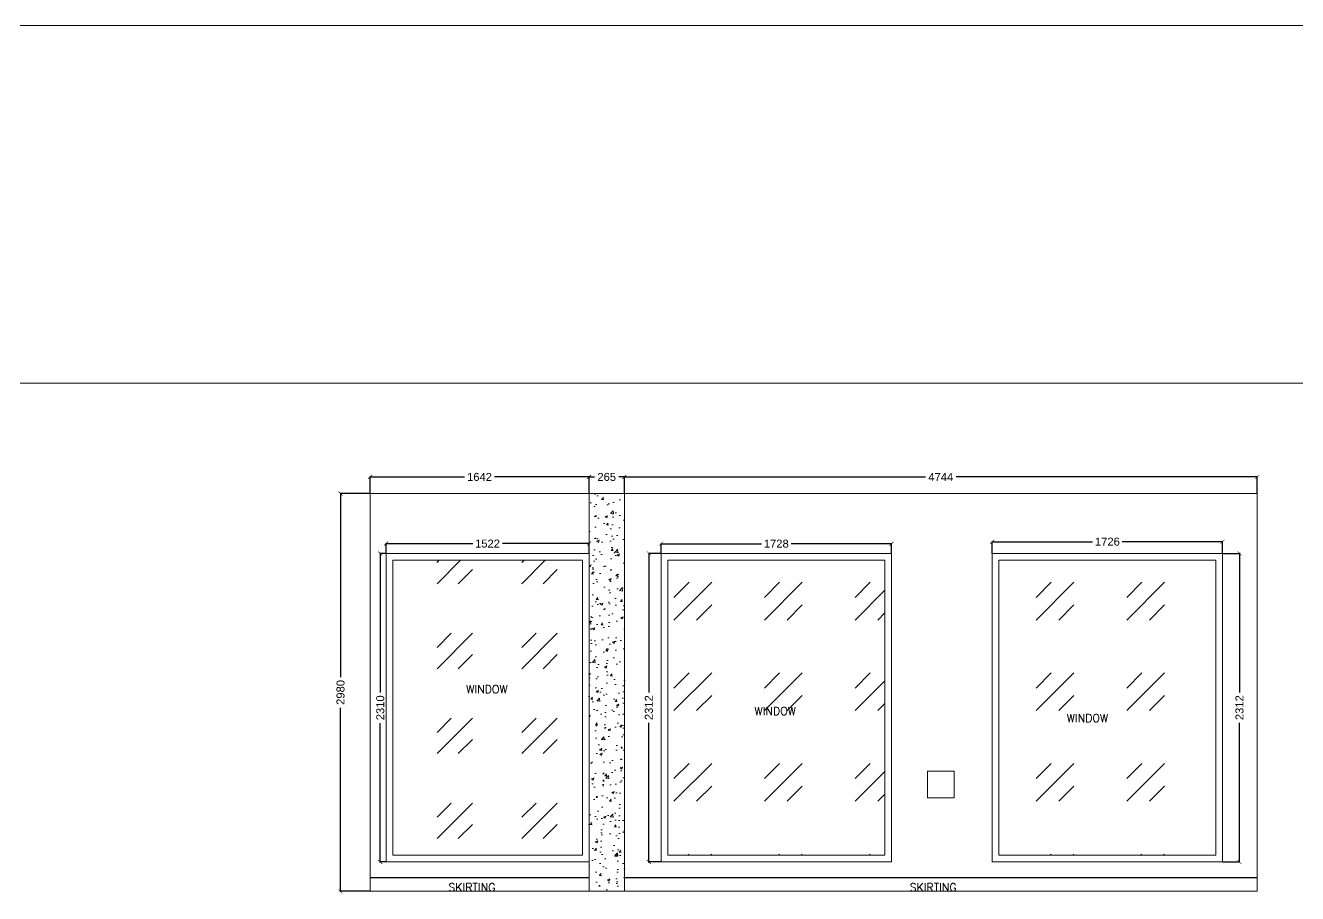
# Model space of a CAD drawing. Header units: millimetres. Extents: x 1464389 to 1998638, y -29162 to 256806.
# Drawn here: x 1584144 to 1593681, y 181551 to 188054 of the extents above; entities that cross this region are included whole.
import ezdxf

# ---------------------------------------------------------------- set-up
doc = ezdxf.new("R2010")
doc.units = ezdxf.units.MM
doc.header["$LTSCALE"] = 15
doc.header["$PDMODE"] = 35
doc.layers.get('0').update_dxf_attribs({"lineweight": 5})
for name, color, linetype, lineweight in [('dimension', 1, 'Continuous', 25), ('Hatch', 252, 'Continuous', 15), ('LS_DR_Door', 34, 'Continuous', 5), ('LS_DR_TEXT', 7, 'Continuous', 13)]:
    doc.layers.add(name, color=color, linetype=linetype, lineweight=lineweight)
doc.layers.add('LS_DR_Glass', color=7, linetype='Continuous', true_color=0xa6c9d3)
doc.layers.add('LS_DR_Skirting', color=154, linetype='Continuous')
doc.styles.add('ARIAL', font='arial.ttf')
doc.styles.add('ROMANS', font='romans.shx')
doc.dimstyles.new('SC-25', dxfattribs={"dimtxt": 60, "dimasz": 30, "dimexe": 0, "dimexo": 0, "dimgap": 25, "dimtad": 0, "dimdec": 0, "dimzin": 0, "dimdsep": 46, "dimtxsty": 'ARIAL', "dimblk": 'ARCHTICK', "dimcen": 0.09, "dimdle": 3, "dimclrd": 251, "dimclre": 251, "dimclrt": 1, "dimadec": 0, "dimazin": 0, "dimtfac": 1, "dimtdec": 0, "dimtofl": 0, "dimtmove": 0, "dimatfit": 2, "dimfxl": 100, "dimtolj": 1, "dimtzin": 0, "dimarcsym": 0})

# ---------------------------------------------------------------- blocks, each defined once
blk = doc.blocks.new('_ArchTick')
at = {"color": 0, "linetype": 'ByBlock', "const_width": 0.15}
blk.add_lwpolyline([(-0.5, -0.5), (0.5, 0.5)], dxfattribs=at)
blk = doc.blocks.new('*D2144')
at = {"layer": 'Defpoints', "color": 0, "ltscale": 0.25, "transparency": 16777216}
for p in [(1593378.5, 184671.5), (1588634.5, 184547.2), (1593378.5, 184547.2)]:
    blk.add_point(p, dxfattribs=at)
at = {"layer": 'dimension', "color": 251, "lineweight": -2, "ltscale": 0.25, "transparency": 16777216}
for p, q in [((1588631.5, 184671.5), (1590890.9, 184671.5)), ((1588634.5, 184547.2), (1588634.5, 184671.5)), ((1593381.5, 184671.5), (1591122.2, 184671.5)), ((1593378.5, 184547.2), (1593378.5, 184671.5))]:
    blk.add_line(p, q, dxfattribs=at)
at = {"layer": 'dimension', "color": 251, "lineweight": -2, "ltscale": 0.25, "transparency": 16777216, "xscale": 30, "yscale": 30, "zscale": 30, "rotation": 180}
blk.add_blockref('_ArchTick', (1588634.5, 184671.5), dxfattribs=at)
at = {"layer": 'dimension', "color": 251, "lineweight": -2, "ltscale": 0.25, "transparency": 16777216, "xscale": 30, "yscale": 30, "zscale": 30}
blk.add_blockref('_ArchTick', (1593378.5, 184671.5), dxfattribs=at)
at = {"layer": 'dimension', "color": 1, "ltscale": 0.25, "transparency": 16777216, "insert": (1591006.5, 184671.5), "char_height": 60, "attachment_point": 5, "style": 'ARIAL'}
blk.add_mtext('\\A1;4744', dxfattribs=at)
blk = doc.blocks.new('*D2145')
at = {"layer": 'Defpoints', "color": 0, "ltscale": 0.25, "transparency": 16777216}
for p in [(1586727.5, 184547.2), (1586506.6, 181567.2), (1586727.5, 181567.2)]:
    blk.add_point(p, dxfattribs=at)
at = {"layer": 'dimension', "color": 251, "lineweight": -2, "ltscale": 0.25, "transparency": 16777216}
for p, q in [((1586506.6, 184550.2), (1586506.6, 183172.2)), ((1586727.5, 184547.2), (1586506.6, 184547.2)), ((1586506.6, 181564.2), (1586506.6, 182942.2)), ((1586727.5, 181567.2), (1586506.6, 181567.2))]:
    blk.add_line(p, q, dxfattribs=at)
at = {"layer": 'dimension', "color": 251, "lineweight": -2, "ltscale": 0.25, "transparency": 16777216, "xscale": 30, "yscale": 30, "zscale": 30}
for p, rotation in [((1586506.6, 184547.2), 90), ((1586506.6, 181567.2), 270)]:
    blk.add_blockref('_ArchTick', p, dxfattribs=dict(at, rotation=rotation))
at = {"layer": 'dimension', "color": 1, "ltscale": 0.25, "transparency": 16777216, "insert": (1586506.6, 183057.2), "char_height": 60, "attachment_point": 5, "rotation": 90, "style": 'ARIAL'}
blk.add_mtext('\\A1;2980', dxfattribs=at)
blk = doc.blocks.new('*D2146')
at = {"layer": 'Defpoints', "color": 0, "ltscale": 0.25, "transparency": 16777216}
for p in [(1588369.5, 184671.5), (1586727.5, 184547.2), (1588369.5, 184547.2)]:
    blk.add_point(p, dxfattribs=at)
at = {"layer": 'dimension', "color": 251, "lineweight": -2, "ltscale": 0.25, "transparency": 16777216}
for p, q in [((1586724.5, 184671.5), (1587437.1, 184671.5)), ((1586727.5, 184547.2), (1586727.5, 184671.5)), ((1588372.5, 184671.5), (1587660, 184671.5)), ((1588369.5, 184547.2), (1588369.5, 184671.5))]:
    blk.add_line(p, q, dxfattribs=at)
at = {"layer": 'dimension', "color": 251, "lineweight": -2, "ltscale": 0.25, "transparency": 16777216, "xscale": 30, "yscale": 30, "zscale": 30, "rotation": 180}
blk.add_blockref('_ArchTick', (1586727.5, 184671.5), dxfattribs=at)
at = {"layer": 'dimension', "color": 251, "lineweight": -2, "ltscale": 0.25, "transparency": 16777216, "xscale": 30, "yscale": 30, "zscale": 30}
blk.add_blockref('_ArchTick', (1588369.5, 184671.5), dxfattribs=at)
at = {"layer": 'dimension', "color": 1, "ltscale": 0.25, "transparency": 16777216, "insert": (1587548.5, 184671.5), "char_height": 60, "attachment_point": 5, "style": 'ARIAL'}
blk.add_mtext('\\A1;1642', dxfattribs=at)
blk = doc.blocks.new('*D2147')
at = {"layer": 'Defpoints', "color": 0, "ltscale": 0.25, "transparency": 16777216}
for p in [(1588634.5, 184671.5), (1588369.5, 184547.2), (1588634.5, 184547.2)]:
    blk.add_point(p, dxfattribs=at)
at = {"layer": 'dimension', "color": 251, "lineweight": -2, "ltscale": 0.25, "transparency": 16777216}
for p, q in [((1588366.5, 184671.5), (1588410, 184671.5)), ((1588369.5, 184547.2), (1588369.5, 184671.5)), ((1588637.5, 184671.5), (1588594, 184671.5)), ((1588634.5, 184547.2), (1588634.5, 184671.5))]:
    blk.add_line(p, q, dxfattribs=at)
at = {"layer": 'dimension', "color": 251, "lineweight": -2, "ltscale": 0.25, "transparency": 16777216, "xscale": 30, "yscale": 30, "zscale": 30, "rotation": 180}
blk.add_blockref('_ArchTick', (1588369.5, 184671.5), dxfattribs=at)
at = {"layer": 'dimension', "color": 251, "lineweight": -2, "ltscale": 0.25, "transparency": 16777216, "xscale": 30, "yscale": 30, "zscale": 30}
blk.add_blockref('_ArchTick', (1588634.5, 184671.5), dxfattribs=at)
at = {"layer": 'dimension', "color": 1, "ltscale": 0.25, "transparency": 16777216, "insert": (1588502, 184671.5), "char_height": 60, "attachment_point": 5, "style": 'ARIAL'}
blk.add_mtext('\\A1;265', dxfattribs=at)
blk = doc.blocks.new('*D2148')
at = {"layer": 'Defpoints', "color": 0, "ltscale": 0.25, "transparency": 16777216}
for p in [(1586847.5, 184172.1), (1586847.5, 184097.2), (1588369.5, 184097.2)]:
    blk.add_point(p, dxfattribs=at)
at = {"layer": 'dimension', "color": 251, "lineweight": -2, "ltscale": 0.25, "transparency": 16777216}
for p, q in [((1586844.5, 184172.1), (1587497.1, 184172.1)), ((1586847.5, 184097.2), (1586847.5, 184172.1)), ((1588372.5, 184172.1), (1587720, 184172.1)), ((1588369.5, 184097.2), (1588369.5, 184172.1))]:
    blk.add_line(p, q, dxfattribs=at)
at = {"layer": 'dimension', "color": 251, "lineweight": -2, "ltscale": 0.25, "transparency": 16777216, "xscale": 30, "yscale": 30, "zscale": 30, "rotation": 180}
blk.add_blockref('_ArchTick', (1586847.5, 184172.1), dxfattribs=at)
at = {"layer": 'dimension', "color": 251, "lineweight": -2, "ltscale": 0.25, "transparency": 16777216, "xscale": 30, "yscale": 30, "zscale": 30}
blk.add_blockref('_ArchTick', (1588369.5, 184172.1), dxfattribs=at)
at = {"layer": 'dimension', "color": 1, "ltscale": 0.25, "transparency": 16777216, "insert": (1587608.5, 184172.1), "char_height": 60, "attachment_point": 5, "style": 'ARIAL'}
blk.add_mtext('\\A1;1522', dxfattribs=at)
blk = doc.blocks.new('*D2149')
at = {"layer": 'Defpoints', "color": 0, "ltscale": 0.25, "transparency": 16777216}
for p in [(1586847.5, 184097.2), (1586804.8, 181787.2), (1586847.5, 181787.2)]:
    blk.add_point(p, dxfattribs=at)
at = {"layer": 'dimension', "color": 251, "lineweight": -2, "ltscale": 0.25, "transparency": 16777216}
for p, q in [((1586804.8, 184100.2), (1586804.8, 183057.2)), ((1586847.5, 184097.2), (1586804.8, 184097.2)), ((1586804.8, 181784.2), (1586804.8, 182827.2)), ((1586847.5, 181787.2), (1586804.8, 181787.2))]:
    blk.add_line(p, q, dxfattribs=at)
at = {"layer": 'dimension', "color": 251, "lineweight": -2, "ltscale": 0.25, "transparency": 16777216, "xscale": 30, "yscale": 30, "zscale": 30}
for p, rotation in [((1586804.8, 184097.2), 90), ((1586804.8, 181787.2), 270)]:
    blk.add_blockref('_ArchTick', p, dxfattribs=dict(at, rotation=rotation))
at = {"layer": 'dimension', "color": 1, "ltscale": 0.25, "transparency": 16777216, "insert": (1586804.8, 182942.2), "char_height": 60, "attachment_point": 5, "rotation": 90, "style": 'ARIAL'}
blk.add_mtext('\\A1;2310', dxfattribs=at)
blk = doc.blocks.new('*D2150')
at = {"layer": 'Defpoints', "color": 0, "ltscale": 0.25, "transparency": 16777216}
for p in [(1588909.5, 184171.6), (1588909.5, 184099.2), (1590637.5, 184099.2)]:
    blk.add_point(p, dxfattribs=at)
at = {"layer": 'dimension', "color": 251, "lineweight": -2, "ltscale": 0.25, "transparency": 16777216}
for p, q in [((1588906.5, 184171.6), (1589661.7, 184171.6)), ((1588909.5, 184099.2), (1588909.5, 184171.6)), ((1590640.5, 184171.6), (1589885.4, 184171.6)), ((1590637.5, 184099.2), (1590637.5, 184171.6))]:
    blk.add_line(p, q, dxfattribs=at)
at = {"layer": 'dimension', "color": 251, "lineweight": -2, "ltscale": 0.25, "transparency": 16777216, "xscale": 30, "yscale": 30, "zscale": 30, "rotation": 180}
blk.add_blockref('_ArchTick', (1588909.5, 184171.6), dxfattribs=at)
at = {"layer": 'dimension', "color": 251, "lineweight": -2, "ltscale": 0.25, "transparency": 16777216, "xscale": 30, "yscale": 30, "zscale": 30}
blk.add_blockref('_ArchTick', (1590637.5, 184171.6), dxfattribs=at)
at = {"layer": 'dimension', "color": 1, "ltscale": 0.25, "transparency": 16777216, "insert": (1589773.5, 184171.6), "char_height": 60, "attachment_point": 5, "style": 'ARIAL'}
blk.add_mtext('\\A1;1728', dxfattribs=at)
blk = doc.blocks.new('*D2151')
at = {"layer": 'Defpoints', "color": 0, "ltscale": 0.25, "transparency": 16777216}
for p in [(1588909.5, 184099.2), (1588818.1, 181787.2), (1588909.5, 181787.2)]:
    blk.add_point(p, dxfattribs=at)
at = {"layer": 'dimension', "color": 251, "lineweight": -2, "ltscale": 0.25, "transparency": 16777216}
for p, q in [((1588818.1, 184102.2), (1588818.1, 183058)), ((1588909.5, 184099.2), (1588818.1, 184099.2)), ((1588818.1, 181784.2), (1588818.1, 182828.4)), ((1588909.5, 181787.2), (1588818.1, 181787.2))]:
    blk.add_line(p, q, dxfattribs=at)
at = {"layer": 'dimension', "color": 251, "lineweight": -2, "ltscale": 0.25, "transparency": 16777216, "xscale": 30, "yscale": 30, "zscale": 30}
for p, rotation in [((1588818.1, 184099.2), 90), ((1588818.1, 181787.2), 270)]:
    blk.add_blockref('_ArchTick', p, dxfattribs=dict(at, rotation=rotation))
at = {"layer": 'dimension', "color": 1, "ltscale": 0.25, "transparency": 16777216, "insert": (1588818.1, 182943.2), "char_height": 60, "attachment_point": 5, "rotation": 90, "style": 'ARIAL'}
blk.add_mtext('\\A1;2312', dxfattribs=at)
blk = doc.blocks.new('*D2152')
at = {"layer": 'Defpoints', "color": 0, "ltscale": 0.25, "transparency": 16777216}
for p in [(1591392.5, 184186.6), (1591392.5, 184099.2), (1593118.5, 184099.2)]:
    blk.add_point(p, dxfattribs=at)
at = {"layer": 'dimension', "color": 251, "lineweight": -2, "ltscale": 0.25, "transparency": 16777216}
for p, q in [((1591389.5, 184186.6), (1592143.8, 184186.6)), ((1591392.5, 184099.2), (1591392.5, 184186.6)), ((1593121.5, 184186.6), (1592367.3, 184186.6)), ((1593118.5, 184099.2), (1593118.5, 184186.6))]:
    blk.add_line(p, q, dxfattribs=at)
at = {"layer": 'dimension', "color": 251, "lineweight": -2, "ltscale": 0.25, "transparency": 16777216, "xscale": 30, "yscale": 30, "zscale": 30, "rotation": 180}
blk.add_blockref('_ArchTick', (1591392.5, 184186.6), dxfattribs=at)
at = {"layer": 'dimension', "color": 251, "lineweight": -2, "ltscale": 0.25, "transparency": 16777216, "xscale": 30, "yscale": 30, "zscale": 30}
blk.add_blockref('_ArchTick', (1593118.5, 184186.6), dxfattribs=at)
at = {"layer": 'dimension', "color": 1, "ltscale": 0.25, "transparency": 16777216, "insert": (1592255.5, 184186.6), "char_height": 60, "attachment_point": 5, "style": 'ARIAL'}
blk.add_mtext('\\A1;1726', dxfattribs=at)
blk = doc.blocks.new('*D2153')
at = {"layer": 'Defpoints', "color": 0, "ltscale": 0.25, "transparency": 16777216}
for p in [(1593118.5, 184099.2), (1593246.1, 184099.2), (1593118.5, 181787.2)]:
    blk.add_point(p, dxfattribs=at)
at = {"layer": 'dimension', "color": 251, "lineweight": -2, "ltscale": 0.25, "transparency": 16777216}
for p, q in [((1593118.5, 184099.2), (1593246.1, 184099.2)), ((1593246.1, 184102.2), (1593246.1, 183058)), ((1593246.1, 181784.2), (1593246.1, 182828.4)), ((1593118.5, 181787.2), (1593246.1, 181787.2))]:
    blk.add_line(p, q, dxfattribs=at)
at = {"layer": 'dimension', "color": 251, "lineweight": -2, "ltscale": 0.25, "transparency": 16777216, "xscale": 30, "yscale": 30, "zscale": 30}
for p, rotation in [((1593246.1, 184099.2), 90), ((1593246.1, 181787.2), 270)]:
    blk.add_blockref('_ArchTick', p, dxfattribs=dict(at, rotation=rotation))
at = {"layer": 'dimension', "color": 1, "ltscale": 0.25, "transparency": 16777216, "insert": (1593246.1, 182943.2), "char_height": 60, "attachment_point": 5, "rotation": 90, "style": 'ARIAL'}
blk.add_mtext('\\A1;2312', dxfattribs=at)

msp = doc.modelspace()

# ---------------------------------------------------------------- hatches: boundary and pattern name
at = {"layer": 'Hatch', "ltscale": 0.25}
h = msp.add_hatch(dxfattribs=at)
h.set_pattern_fill('AR-CONC', color=256)
h.set_pattern_definition([(50, (354501.48, 316897.17), (182.184669, -15.939086), [19.05, -209.55]), (355, (354501.48, 316897.17), (-35.243421, 191.056845), [15.24, -167.640584]), (100.451445, (354516.66, 316895.84), (146.941247, 175.117752), [16.19001, -178.090245]), (46.1842, (354501.48, 316947.97), (271.07904, -42.042328), [28.575, -314.325]), (96.635558, (354524.07, 316944.47), (237.404134, 247.426125), [24.285023, -267.13561]), (351.18415, (354501.48, 316947.97), (237.404134, 247.426125), [22.85997, -251.45973]), (21, (354526.88, 316935.27), (151.614391, -102.265198), [19.05, -209.55]), (326, (354526.88, 316935.27), (61.802028, 184.187966), [15.24, -167.64]), (71.451445, (354539.52, 316926.75), (213.41642, 81.92277), [16.19001, -178.089938]), (37.5, (354501.48, 316897.17), (3.0886033, 84.555039), [0, -165.608, 0, -170.18, 0, -168.275]), (7.5, (354501.48, 316897.17), (66.8196625, 100.180575), [0, -97.028, 0, -161.798, 0, -64.135]), (327.5, (354444.84, 316897.17), (135.590595, -5.728744), [0, -63.5, 0, -198.12, 0, -262.89]), (317.5, (354419.44, 316897.17), (148.129181, 25.426491), [0, -82.55, 0, -131.572, 0, -186.69])])
h.paths.add_polyline_path([(1588634.5, 184547.2), (1588369.5, 184547.2), (1588369.5, 181567.2), (1588634.5, 181567.2)])
at = {"layer": 'LS_DR_Glass', "ltscale": 0.25}
h = msp.add_hatch(dxfattribs=at)
h.set_pattern_fill('GOST_GLASS', color=256, scale=75)
h.set_pattern_definition([(45, (977562, 510342.53), (636.3961, -3e-13), [375, -525]), (45, (977721.1, 510342.53), (636.3961, -3e-13), [150, -750]), (45, (977562, 510501.62), (636.3961, -3e-13), [150, -750])])
h.paths.add_polyline_path([(1586897.5, 184047.2), (1586897.5, 181837.2), (1588319.5, 181837.2), (1588319.5, 184047.2)])
h.paths.add_polyline_path([(1587421.9, 183036.1), (1587786.2, 183036.1), (1587786.2, 183126.1), (1587421.9, 183126.1)], flags=24)
h = msp.add_hatch(dxfattribs=at)
h.set_pattern_fill('GOST_GLASS', color=256, scale=80)
h.set_pattern_definition([(45, (1195967.77, -355385.9), (678.8225, -3e-13), [400, -560]), (45, (1196137.47, -355385.9), (678.8225, -3e-13), [160, -800]), (45, (1195967.77, -355216.2), (678.8225, -3e-13), [160, -800])])
h.paths.add_polyline_path([(1590587.5, 184049.2), (1588959.5, 184049.2), (1588959.5, 181837.2), (1590587.5, 181837.2)])
h.paths.add_polyline_path([(1591442.5, 181837.2), (1593068.5, 181837.2), (1593068.5, 184049.2), (1591442.5, 184049.2)])
h.paths.add_polyline_path([(1589583.3, 182872.9), (1589947.6, 182872.9), (1589947.6, 182962.9), (1589583.3, 182962.9)], flags=24)
h.paths.add_polyline_path([(1591923.9, 182820.2), (1592288.2, 182820.2), (1592288.2, 182910.2), (1591923.9, 182910.2)], flags=24)

# ---------------------------------------------------------------- linework, layer by layer
at = {"ltscale": 0.25}
for p, q in [((1566247, 188054.3), (1615220.4, 188054.3)), ((1520964.5, 185374.8), (1615220.4, 185374.8))]:
    msp.add_line(p, q, dxfattribs=at)
for p, q in [((1586727.5, 184547.2), (1586727.5, 181567.2)), ((1588369.5, 184547.2), (1586727.5, 184547.2)), ((1588369.5, 184547.2), (1588369.5, 181787.2)), ((1588369.5, 181567.2), (1588369.5, 184547.2)), ((1588634.5, 184547.2), (1588634.5, 181567.2)), ((1593378.5, 184547.2), (1588634.5, 184547.2)), ((1593378.5, 184547.2), (1593378.5, 181567.2)), ((1588369.5, 181567.2), (1586727.5, 181567.2)), ((1593378.5, 181567.2), (1588634.5, 181567.2))]:
    msp.add_line(p, q)
msp.add_lwpolyline([(1588369.5, 184547.2), (1588634.5, 184547.2), (1588634.5, 181567.2), (1588369.5, 181567.2)], close=True, dxfattribs=at)
msp.add_lwpolyline([(1591106.5, 182467.2), (1591106.5, 182267.2), (1590906.5, 182267.2), (1590906.5, 182467.2)], close=True)
at = {"layer": 'LS_DR_Door', "ltscale": 0.25}
for points in [[(1588369.5, 184097.2), (1586847.5, 184097.2), (1586847.5, 181787.2), (1588369.5, 181787.2)], [(1590637.5, 184099.2), (1588909.5, 184099.2), (1588909.5, 181787.2), (1590637.5, 181787.2)], [(1593118.5, 184099.2), (1591392.5, 184099.2), (1591392.5, 181787.2), (1593118.5, 181787.2)], [(1588319.5, 184047.2), (1586897.5, 184047.2), (1586897.5, 181837.2), (1588319.5, 181837.2)], [(1590587.5, 184049.2), (1588959.5, 184049.2), (1588959.5, 181837.2), (1590587.5, 181837.2)], [(1593068.5, 184049.2), (1591442.5, 184049.2), (1591442.5, 181837.2), (1593068.5, 181837.2)]]:
    msp.add_lwpolyline(points, close=True, dxfattribs=at)
at = {"layer": 'LS_DR_Skirting', "ltscale": 0.25}
for p, q in [((1588369.5, 181668.8), (1586727.5, 181668.8)), ((1593378.5, 181668.8), (1588634.5, 181668.8))]:
    msp.add_line(p, q, dxfattribs=at)

# ---------------------------------------------------------------- texts
at = {"layer": 'LS_DR_TEXT', "ltscale": 0.25, "char_height": 60, "attachment_point": 1, "style": 'ROMANS'}
for s, insert in [('\\pxqc;WINDOW', (1587369.1, 183111.1)), ('\\pxqc;WINDOW', (1589530.5, 182947.9)), ('\\pxqc;WINDOW', (1591871.1, 182895.2)), ('\\pxqc;SKIRTING ', (1587256.5, 181627.2)), ('\\pxqc;SKIRTING ', (1590714.5, 181627.2))]:
    msp.add_mtext_dynamic_manual_height_columns(s, width=469.919, gutter_width=375, heights=[0], dxfattribs=dict(at, insert=insert))

# ---------------------------------------------------------------- dimensions: what is measured, and where the dimension line sits
at = {"layer": 'dimension', "ltscale": 0.25}
for base, p1, p2, picture, middle in [((1588369.5, 184671.5), (1586727.5, 184547.2), (1588369.5, 184547.2), '*D2146', (1587548.5, 184671.5)), ((1593378.5, 184671.5), (1588634.5, 184547.2), (1593378.5, 184547.2), '*D2144', (1591006.5, 184671.5))]:
    dim = msp.add_linear_dim(base=base, p1=p1, p2=p2, dimstyle='SC-25', override={"dimtmove": 1}, dxfattribs=at)
    dim.commit()
    dim.dimension.update_dxf_attribs({"geometry": picture, "text_midpoint": middle})
for base, p1, p2, picture, middle in [((1588634.5, 184671.5), (1588369.5, 184547.2), (1588634.5, 184547.2), '*D2147', (1588502, 184671.5)), ((1586847.5, 184172.1), (1588369.5, 184097.2), (1586847.5, 184097.2), '*D2148', (1587608.5, 184172.1)), ((1588909.5, 184171.6), (1590637.5, 184099.2), (1588909.5, 184099.2), '*D2150', (1589773.5, 184171.6)), ((1591392.5, 184186.6), (1593118.5, 184099.2), (1591392.5, 184099.2), '*D2152', (1592255.5, 184186.6))]:
    dim = msp.add_linear_dim(base=base, p1=p1, p2=p2, dimstyle='SC-25', dxfattribs=at)
    dim.commit()
    dim.dimension.update_dxf_attribs({"geometry": picture, "text_midpoint": middle})
dim = msp.add_linear_dim(base=(1586506.6, 181567.2), p1=(1586727.5, 184547.2), p2=(1586727.5, 181567.2), angle=90, dimstyle='SC-25', override={"dimtmove": 1}, dxfattribs=at)
dim.commit()
dim.dimension.update_dxf_attribs({"geometry": '*D2145', "text_midpoint": (1586506.6, 183057.2)})
for base, p1, p2, picture, middle in [((1586804.8, 181787.2), (1586847.5, 184097.2), (1586847.5, 181787.2), '*D2149', (1586804.8, 182942.2)), ((1588818.1, 181787.2), (1588909.5, 184099.2), (1588909.5, 181787.2), '*D2151', (1588818.1, 182943.2)), ((1593246.1, 184099.2), (1593118.5, 181787.2), (1593118.5, 184099.2), '*D2153', (1593246.1, 182943.2))]:
    dim = msp.add_linear_dim(base=base, p1=p1, p2=p2, angle=90, dimstyle='SC-25', dxfattribs=at)
    dim.commit()
    dim.dimension.update_dxf_attribs({"geometry": picture, "text_midpoint": middle})

doc.saveas('drawing.dxf')
